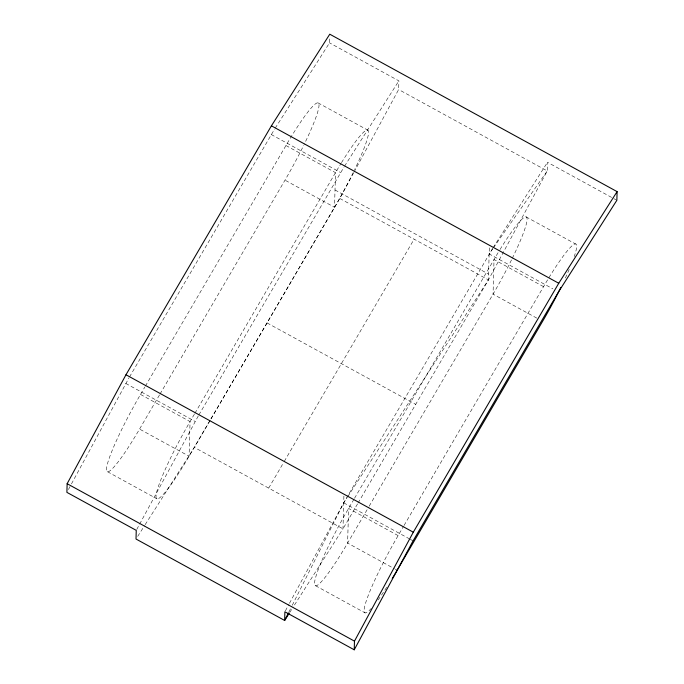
<?xml version="1.0" encoding="UTF-8"?>
<svg xmlns="http://www.w3.org/2000/svg" width="684" height="684" viewBox="0 0 684 684"><rect width="100%" height="100%" fill="white"/><g stroke="black" fill="none" stroke-linecap="round" stroke-linejoin="round"><path stroke-width="0.51" stroke-dasharray="3.42 2.56" d="M275.182 128.199L329.526 42.861L329.662 38.047M343.898 496.114L342.983 528.826L293.787 606.084M354.004 172.171L398.644 89.519L398.883 80.857L329.526 42.861M358.065 503.014L488.427 279.901L489.342 247.189M616.857 200.292L547.499 162.288L547.26 170.949L488.427 279.901L347.78 496.584M288.922 611.923L291.777 606.229M292.256 605.28L343.71 502.851L492.583 248.531M68.417 489.547L70.956 484.853M71.461 483.913L128.968 377.884M136.766 529.425L198.326 415.889M211.065 418.813L339.803 198.463L353.5 173.112M285.382 610.863L288.93 604.288M289.443 603.348L343.71 502.851L347.198 497.482M129.507 376.961L274.609 129.096M159.483 394.967L139.553 429.082A68.272 8.105 -61.3 0 1 106.473 469.207A68.272 8.105 -61.3 0 1 140.519 394.446L144.828 387.076M145.367 386.152L285.955 145.521A68.272 8.105 -61.3 0 1 317.65 102.839A68.272 8.105 -61.3 0 1 304.166 144.401M160.022 394.044L284.989 180.157A68.272 8.105 -61.3 0 0 303.705 145.333M194.367 414.213L190.058 421.592A68.272 8.105 -61.3 0 0 156.012 496.353A68.272 8.105 -61.3 0 0 189.092 456.228L334.527 207.295A68.272 8.105 -61.3 0 0 354.167 170.607M194.906 413.29L335.493 172.659A68.272 8.105 -61.3 0 1 340.965 163.527M198.864 414.966L343.958 167.101M145.17 524.654L194.367 447.396L210.527 419.737M268.675 488.111L283.757 462.299M284.296 461.375L414.111 239.186M353.97 499.234L348.583 508.451A68.272 8.105 -61.3 0 0 314.537 583.213A68.272 8.105 -61.3 0 0 347.617 543.087L368.625 507.126M354.509 498.311L494.028 259.527A68.272 8.105 -61.3 0 1 499.491 250.387M357.527 503.937L342.983 528.826L194.367 447.396M369.163 506.211L493.053 294.154A68.272 8.105 -61.3 0 0 511.777 259.339M371.395 608.298A68.272 8.105 -61.3 0 1 367.505 597.44A68.272 8.105 -61.3 0 1 398.122 535.598L403.509 526.372M404.047 525.457L543.566 286.664A68.272 8.105 -61.3 0 1 574.244 256.551M344.531 166.203L398.883 80.857M137.732 536.333L144.598 525.551M493.155 247.634L547.499 162.288M289.785 612.368L293.214 606.982M492.822 248.685L489.154 253.918L552.886 288.845M493.429 247.805L547.26 170.949L398.644 89.519M318.017 102.865L367.556 130.011M526.082 216.871L575.629 244.017M271.172 134.492L340.529 172.488M285.955 145.521L335.493 172.659L334.527 207.295L284.989 180.157M543.566 286.664L494.028 259.527L493.053 294.154L538.855 319.248M335.015 189.981L488.59 274.122M339.803 198.463L488.427 279.901M267.085 322.933L415.71 404.364M125.736 383.416L195.094 421.421M343.71 502.851L409.323 538.795M410.255 539.308L413.068 540.856M140.519 394.446L190.058 421.592L189.092 456.228L139.553 429.082M398.122 535.598L348.583 508.451L347.617 543.087L394.352 568.695M395.292 569.208L397.156 570.234M107.491 471.738L157.029 498.875M315.555 585.735L365.102 612.881M386.699 587.299A68.272 8.105 -61.3 0 1 377.782 600.33M500.03 249.506A68.272 8.105 -61.3 0 1 526.449 217.033A68.272 8.105 -61.3 0 1 512.239 258.398M569.199 269.445A68.272 8.105 -61.3 0 1 564.428 280.012M341.504 162.647A68.272 8.105 -61.3 0 1 367.804 130.105A68.272 8.105 -61.3 0 1 354.611 169.675"/><path stroke-width="1.03" d="M288.443 612.873L284.638 620.456L284.877 611.795L354.235 649.8L413.068 540.856L558.503 291.923L616.857 200.292L617.105 191.631L329.765 34.2L271.411 125.83L125.976 374.764L67.143 483.708L66.895 492.369L136.253 530.365L136.013 539.026L284.638 620.456L289.212 613.274M354.235 649.8L354.474 641.139L413.307 532.195L558.751 283.262L617.105 191.631M271.411 125.83L558.751 283.262M125.976 374.764L413.307 532.195M67.143 483.708L354.474 641.139M392.24 578.476A68.272 8.105 -61.3 0 0 397.156 570.234L542.6 321.3A68.272 8.105 -61.3 0 0 560.854 287.425"/></g></svg>
